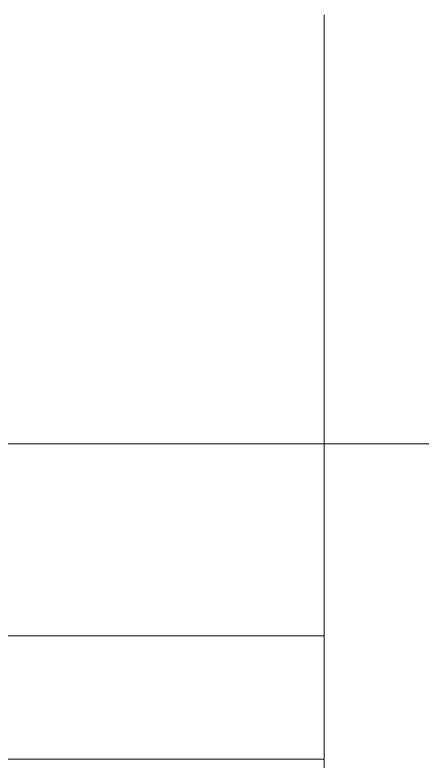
# Model space of a CAD drawing. Header units: millimetres. Extents: x 0 to 53000, y -591 to 24400.
# Drawn here: x 26499 to 26887, y 2623 to 3333 of the extents above; entities that cross this region are included whole.
import ezdxf

# ---------------------------------------------------------------- set-up
doc = ezdxf.new("R2010")
doc.units = ezdxf.units.MM
doc.layers.add('Привязки', color=2, linetype='Continuous', lineweight=0, plot=False, transparency=0.8)

msp = doc.modelspace()

# ---------------------------------------------------------------- linework, layer by layer
at = {"layer": 'Привязки'}
for p, q in [((26793.83296, 1893), (26793.83296, 3333)), ((24502.11543, 2925), (26793.83296, 2925)), ((26793.83296, 2925), (27665.1081, 2925)), ((24502.11543, 2742.5), (26793.83296, 2742.5)), ((24502.11543, 2625), (26793.83296, 2625))]:
    msp.add_line(p, q, dxfattribs=at)

doc.saveas('drawing.dxf')
